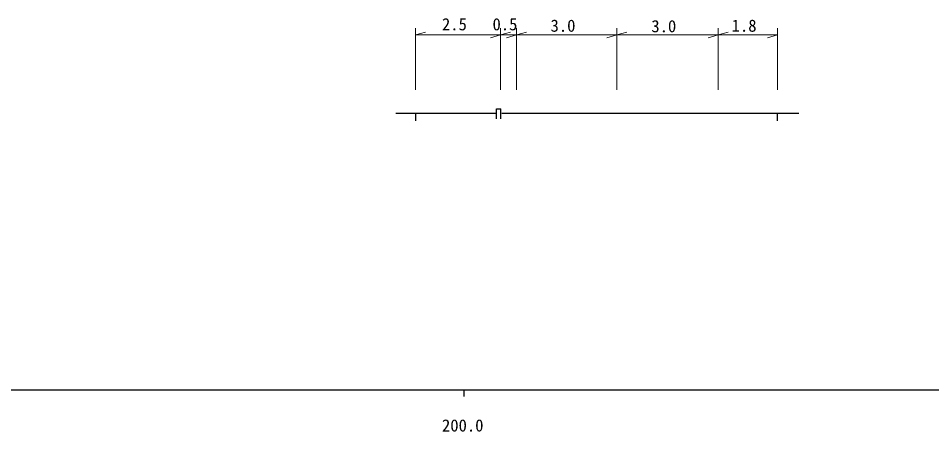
# Model space of a CAD drawing. Units: millimetres, scale not verified. Extents: x 40000 to 680000, y 20000 to 380000.
# Drawn here: x 201056 to 338319, y 198715 to 260874 of the extents above; entities that cross this region are included whole.
import ezdxf
from ezdxf.enums import TextEntityAlignment as Align

# ---------------------------------------------------------------- set-up
doc = ezdxf.new("R2010")
doc.units = ezdxf.units.MM
doc.header["$LTSCALE"] = 1000
for name, color, linetype, lineweight in [('M-BGD', 7, 'Continuous', 25), ('M-STR-HTXT', 7, 'Continuous', 13), ('M-TTL-BAND', 7, 'Continuous', 25)]:
    doc.layers.add(name, color=color, linetype=linetype, lineweight=lineweight)
doc.styles.add('ＭＳ ゴシック', font='')
doc.styles.get('ＭＳ ゴシック').set_extended_font_data('MS Gothic')

msp = doc.modelspace()

# ---------------------------------------------------------------- linework, layer by layer
at = {"layer": 'M-BGD'}
for p, q in [((272942, 245745), (272942, 247279)), ((272942, 247279), (273555, 247279)), ((273555, 245745), (273555, 247279)), ((257810, 246627), (272855, 246627)), ((260748, 246627), (260748, 245438)), ((273699, 246627), (318332, 246627)), ((315121, 245438), (315121, 246627))]:
    msp.add_line(p, q, dxfattribs=at)
at = {"layer": 'M-STR-HTXT'}
for p, q in [((260748, 250118), (260748, 259362)), ((260748, 258362), (262248, 258782)), ((260748, 258362), (273536, 258362)), ((273536, 258362), (272036, 257942)), ((273536, 259362), (273536, 250118)), ((273536, 258362), (275036, 258782)), ((273536, 258362), (275933, 258362)), ((275933, 258362), (274433, 257942)), ((275933, 259362), (275933, 250118)), ((275933, 258362), (277433, 258782)), ((275933, 258362), (290983, 258362)), ((290983, 258362), (289483, 257942)), ((290983, 259362), (290983, 250118)), ((290983, 258362), (292483, 258782)), ((290983, 258362), (306225, 258362)), ((306225, 258362), (304725, 257942)), ((306225, 259362), (306225, 250118)), ((306225, 258362), (307725, 258782)), ((306225, 258362), (315121, 258362)), ((315121, 258362), (313621, 257942)), ((315121, 259362), (315121, 250118))]:
    msp.add_line(p, q, dxfattribs=at)
at = {"layer": 'M-TTL-BAND'}
for p, q in [((40000, 205000), (579000, 205000)), ((268000, 205000), (268000, 204000))]:
    msp.add_line(p, q, dxfattribs=at)

# ---------------------------------------------------------------- texts
at = {"layer": 'M-STR-HTXT', "style": 'ＭＳ ゴシック'}
for s, p in [('2.5', (264726, 258511)), ('0.5', (272318, 258511)), ('3.0', (281041, 258296)), ('3.0', (296187, 258219)), ('1.8', (308256, 258296))]:
    msp.add_text(s, height=1833, dxfattribs=at).set_placement(p, align=Align.BOTTOM_LEFT)
at = {"layer": 'M-TTL-BAND', "style": 'ＭＳ ゴシック'}
msp.add_text('200.0', height=1833, dxfattribs=at).set_placement((267844, 198195), align=Align.BOTTOM_CENTER)

doc.saveas('drawing.dxf')
